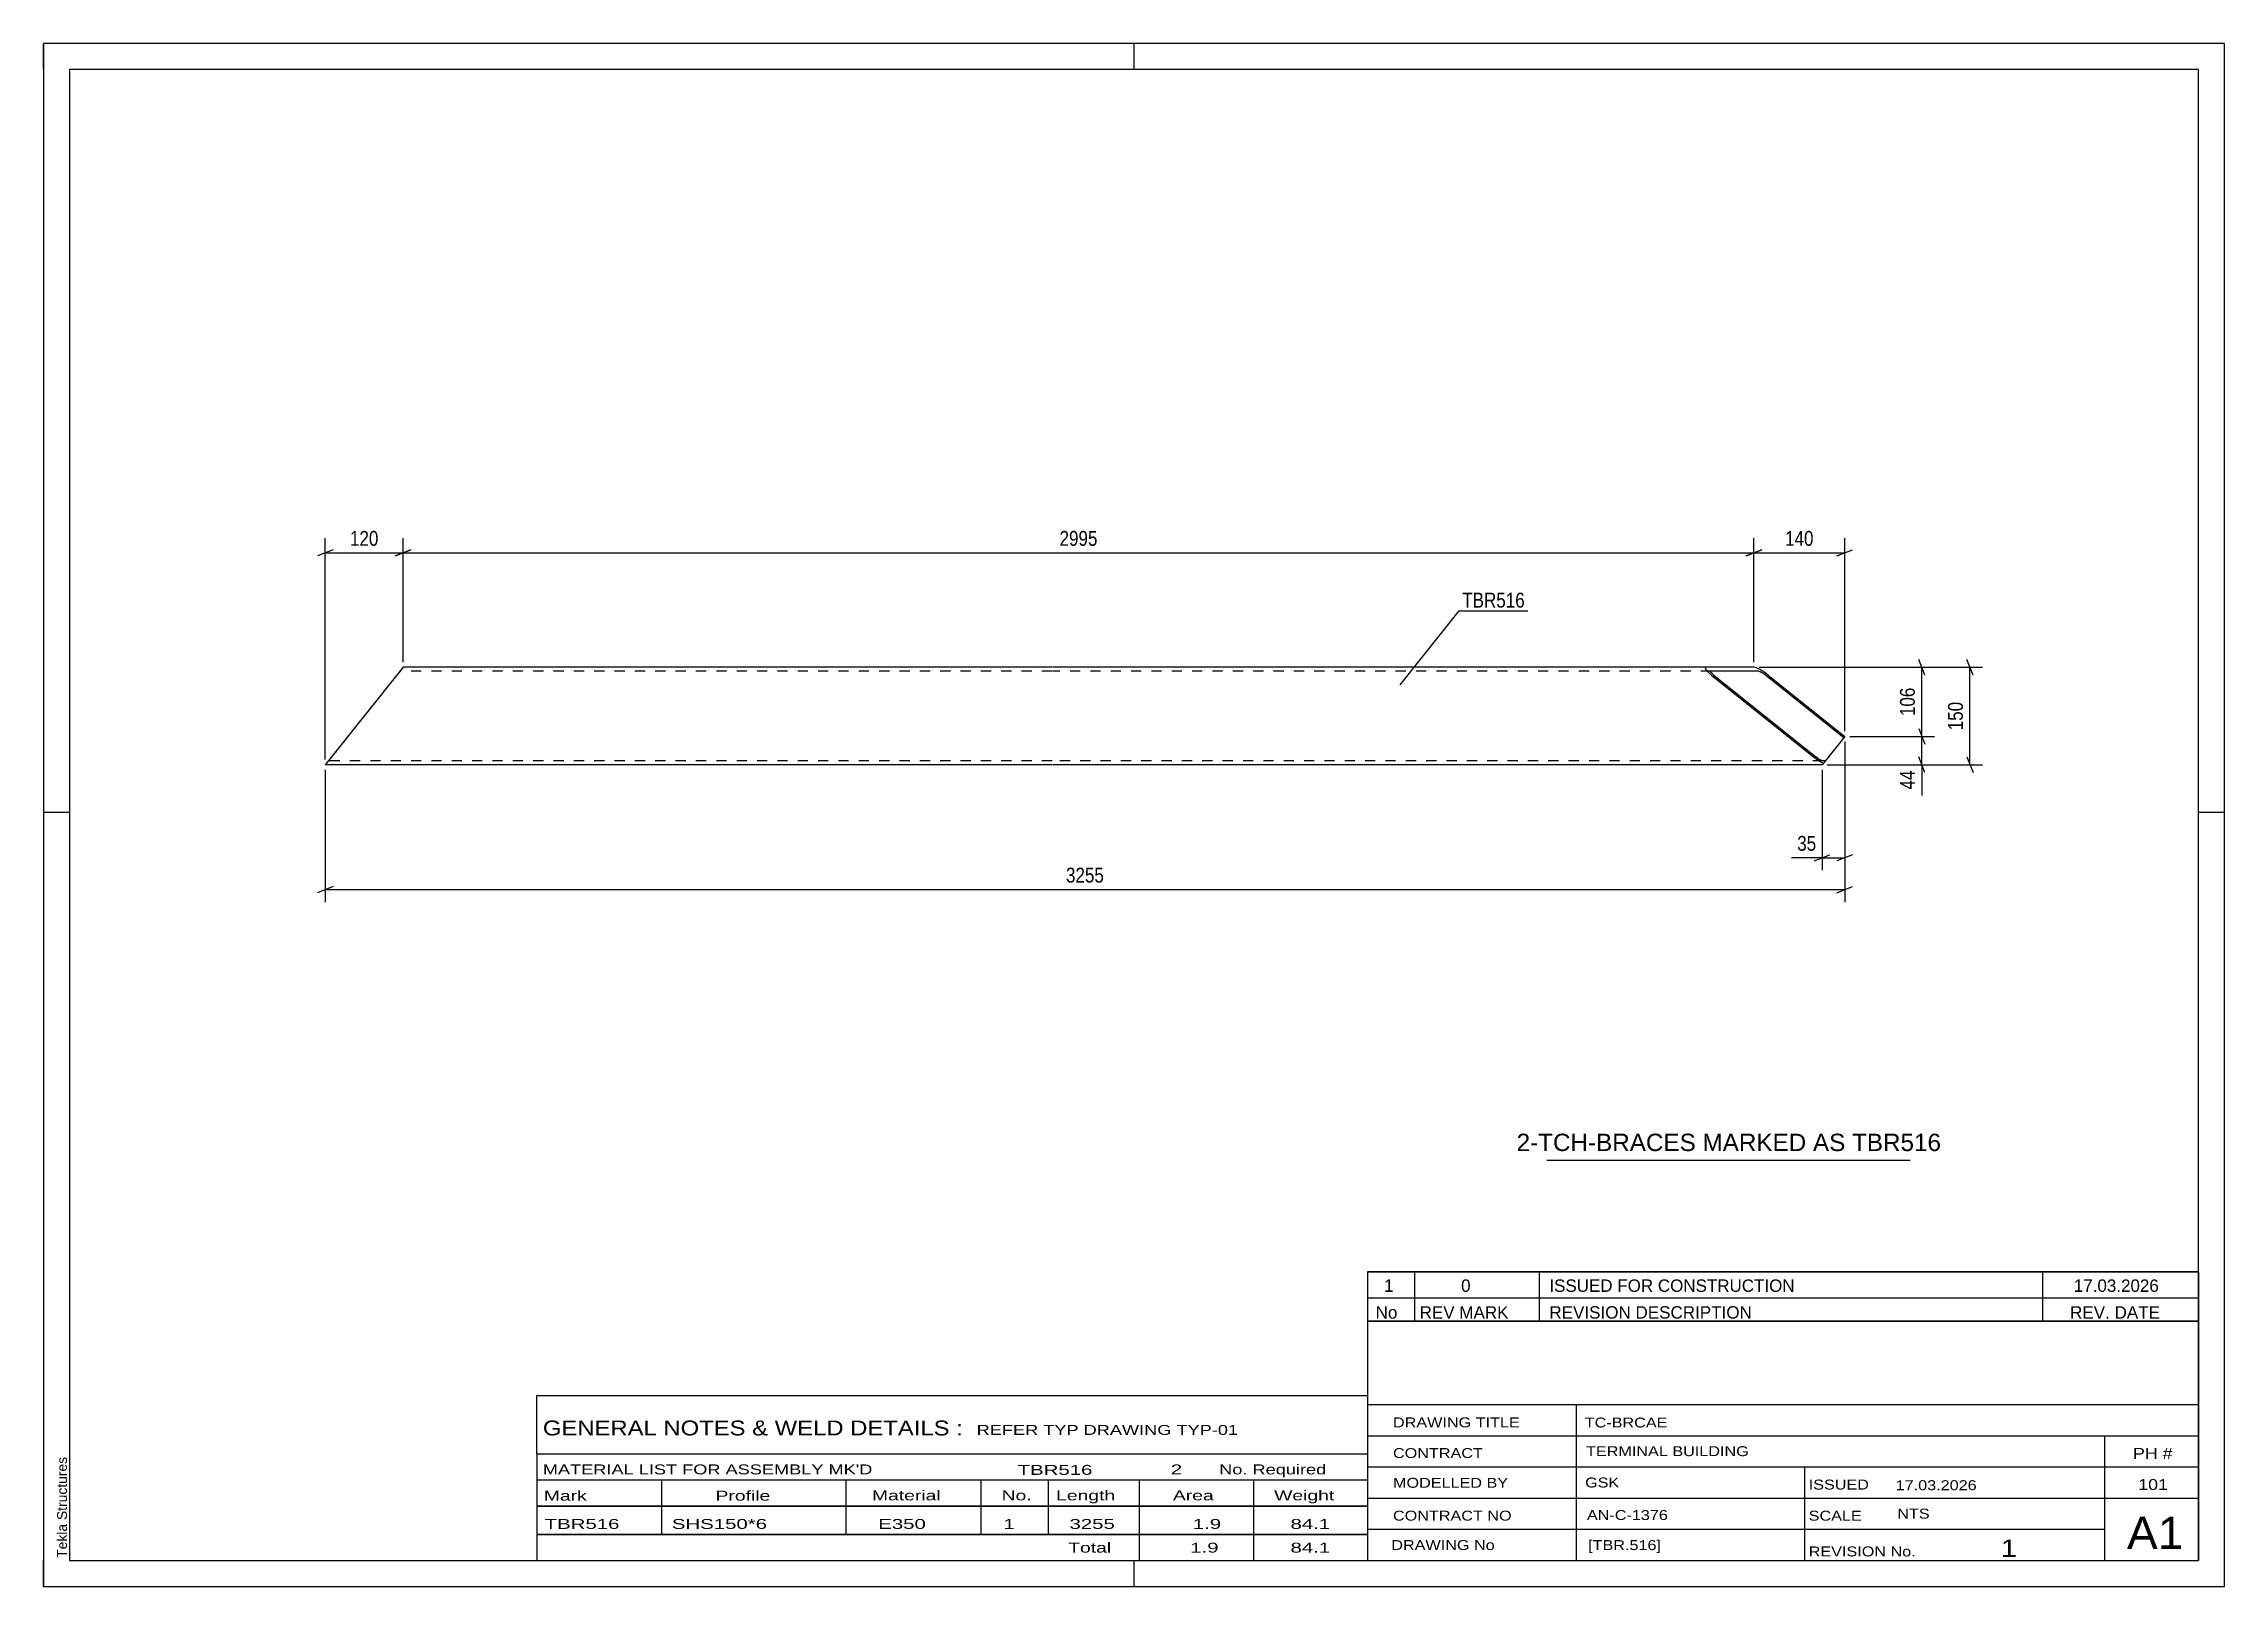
# Model space of a CAD drawing. Header units: millimetres. Extents: x 0 to 420, y 0 to 297.
import ezdxf

# ---------------------------------------------------------------- set-up
doc = ezdxf.new("R2010")
doc.units = ezdxf.units.MM
doc.linetypes.add('DXK_LINE_DOT2', pattern=[3.9198, 1.9599, -1.9599])
doc.styles.add('Arial', font='ARIAL.TTF', dxfattribs={"height": 0.2})
doc.styles.add('Arial Narrow', font='ARIALN.TTF', dxfattribs={"height": 0.2})

# ---------------------------------------------------------------- blocks, each defined once
blk = doc.blocks.new('Unknown-580637030-1162')
at = {"color": 5, "linetype": 'Continuous'}
for p, q in [((420, 297), (0, 297)), ((0, 297), (0, 0)), ((0, 292), (0, 297)), ((210, 292), (210, 297)), ((420, 0), (420, 297)), ((415, 292), (5, 292)), ((5, 292), (5, 5)), ((415, 5), (415, 292)), ((5, 149), (0, 149)), ((420, 149), (415, 149)), ((0, 0), (0, 5)), ((5, 5), (415, 5)), ((210, 0), (210, 5)), ((0, 0), (420, 0))]:
    blk.add_line(p, q, dxfattribs=at)
at = {"color": 174, "linetype": 'Continuous', "style": 'Arial'}
blk.add_text('Tekla Structures', height=1.9102, rotation=90, dxfattribs=at).set_placement((4.5, 5.5))
blk = doc.blocks.new('Part-580637030-1309 - 1303')
at = {"color": 2, "linetype": 'Continuous'}
for p, q in [((69.24, 176.93), (54.24, 158.18)), ((194.24, 176.93), (69.24, 176.93)), ((329.39, 176.93), (194.34, 176.93)), ((320.22, 176.93), (320.03, 176.82)), ((320.03, 176.82), (320.15, 176.49)), ((320.15, 176.49), (320.57, 176)), ((329.87, 176.82), (329.39, 176.93)), ((330.56, 176.49), (329.87, 176.82)), ((331.35, 176), (330.56, 176.49)), ((320.57, 176), (321.22, 175.43)), ((321.06, 176.12), (321.15, 176.18)), ((321.12, 175.96), (321.06, 176.12)), ((321.33, 175.72), (321.12, 175.96)), ((330.33, 176.18), (321.15, 176.18)), ((321.22, 175.43), (340.89, 159.68)), ((321.65, 175.43), (321.33, 175.72)), ((321.65, 175.43), (341.33, 159.68)), ((330.33, 176.18), (330.57, 176.12)), ((330.57, 176.12), (330.91, 175.96)), ((330.91, 175.96), (331.31, 175.72)), ((331.31, 175.72), (331.7, 175.43)), ((332.14, 175.43), (331.35, 176)), ((331.7, 175.43), (346.71, 163.42)), ((332.14, 175.43), (346.88, 163.63)), ((340.89, 159.68), (341.68, 159.11)), ((341.72, 159.39), (341.33, 159.68)), ((346.88, 163.63), (342.51, 158.18)), ((54.24, 158.18), (54.24, 158.18)), ((194.24, 158.18), (54.24, 158.18)), ((342.51, 158.18), (194.34, 158.18)), ((341.68, 159.11), (342.48, 158.62)), ((342.12, 159.15), (341.72, 159.39)), ((342.47, 158.99), (342.12, 159.15)), ((342.71, 158.93), (342.47, 158.99)), ((342.48, 158.62), (342.76, 158.49)), ((343.11, 158.93), (342.71, 158.93))]:
    blk.add_line(p, q, dxfattribs=at)
at = {"color": 7, "linetype": 'DXK_LINE_DOT2'}
for p, q in [((69.15, 176.82), (68.04, 175.43)), ((69.24, 176.93), (69.15, 176.82)), ((68.64, 176.18), (54.24, 158.18)), ((68.27, 175.72), (68.04, 175.43)), ((68.27, 175.72), (68.47, 175.96)), ((68.47, 175.96), (68.5, 176)), ((68.5, 176), (68.6, 176.12)), ((68.6, 176.12), (68.64, 176.18)), ((194.24, 176.18), (68.64, 176.18)), ((321.15, 176.18), (194.34, 176.18)), ((55.44, 159.68), (55.44, 159.68)), ((54.24, 158.18), (54.24, 158.18)), ((54.84, 158.93), (54.88, 158.99)), ((194.24, 158.93), (54.84, 158.93)), ((54.88, 158.99), (55.01, 159.15)), ((342.71, 158.93), (194.34, 158.93))]:
    blk.add_line(p, q, dxfattribs=at)
blk = doc.blocks.new('StraightDimension-580637030-1505 - 1303')
at = {"color": 7, "linetype": 'Continuous'}
for p, q in [((346.88, 162.63), (346.88, 131.74)), ((54.24, 157.18), (54.24, 131.74)), ((55.74, 134.74), (52.74, 133.54)), ((345.38, 133.54), (348.38, 134.74)), ((54.24, 134.14), (346.88, 134.14))]:
    blk.add_line(p, q, dxfattribs=at)
at = {"color": 0}
blk.add_wipeout([(204.81, 134.89), (204.81, 139.09), (196.3, 139.09), (196.3, 134.89)], dxfattribs=at)
at = {"color": 3, "style": 'Arial Narrow'}
blk.add_text('3255', height=2.863, dxfattribs=at).set_placement((196.9, 135.49))
blk = doc.blocks.new('StraightDimension-580637030-2530 - 1303')
at = {"color": 7, "linetype": 'Continuous'}
for p, q in [((330.39, 176.93), (364.14, 176.93)), ((362.34, 175.43), (361.14, 178.43)), ((361.74, 163.63), (361.74, 176.93)), ((361.14, 165.13), (362.34, 162.13)), ((347.88, 163.63), (364.14, 163.63))]:
    blk.add_line(p, q, dxfattribs=at)
at = {"color": 0}
blk.add_wipeout([(360.99, 173.62), (356.79, 173.62), (356.79, 166.94), (360.99, 166.94)], dxfattribs=at)
at = {"color": 3, "style": 'Arial Narrow'}
blk.add_text('106', height=2.863, rotation=90.0002, dxfattribs=at).set_placement((360.39, 167.54))
blk = doc.blocks.new('StraightDimension-580637030-1526 - 1303')
at = {"color": 7, "linetype": 'Continuous'}
for p, q in [((346.88, 162.63), (346.88, 137.86)), ((342.51, 157.18), (342.51, 137.86)), ((341.01, 139.66), (344.01, 140.86)), ((342.51, 140.26), (346.88, 140.26)), ((348.38, 140.86), (345.38, 139.66))]:
    blk.add_line(p, q, dxfattribs=at)
at = {"color": 0}
blk.add_wipeout([(341.99, 141.01), (341.99, 145.21), (337.13, 145.21), (337.13, 141.01)], dxfattribs=at)
at = {"color": 7, "linetype": 'Continuous'}
blk.add_line((342.51, 140.26), (336.61, 140.26), dxfattribs=at)
blk.add_line((342.51, 140.26), (336.61, 140.26), dxfattribs=at)
at = {"color": 3, "style": 'Arial Narrow'}
blk.add_text('35', height=2.863, dxfattribs=at).set_placement((337.73, 141.61))
blk = doc.blocks.new('StraightDimension-580637030-2531 - 1303')
at = {"color": 7, "linetype": 'Continuous'}
for p, q in [((361.14, 165.13), (362.34, 162.13)), ((347.88, 163.63), (364.14, 163.63)), ((362.34, 156.68), (361.14, 159.68)), ((361.74, 158.18), (361.74, 163.63)), ((343.51, 158.18), (364.14, 158.18))]:
    blk.add_line(p, q, dxfattribs=at)
at = {"color": 0}
blk.add_wipeout([(360.99, 157.66), (356.79, 157.66), (356.79, 152.8), (360.99, 152.8)], dxfattribs=at)
at = {"color": 7, "linetype": 'Continuous'}
blk.add_line((361.74, 158.18), (361.74, 152.27), dxfattribs=at)
blk.add_line((361.74, 158.18), (361.74, 152.27), dxfattribs=at)
at = {"color": 3, "style": 'Arial Narrow'}
blk.add_text('44', height=2.863, rotation=90.0002, dxfattribs=at).set_placement((360.39, 153.4))
blk = doc.blocks.new('StraightDimension-580637030-2653 - 1303')
at = {"color": 7, "linetype": 'Continuous'}
for p, q in [((330.39, 176.93), (373.39, 176.93)), ((371.59, 175.43), (370.39, 178.43)), ((370.99, 158.18), (370.99, 176.93)), ((370.39, 159.68), (371.59, 156.68)), ((343.51, 158.18), (373.39, 158.18))]:
    blk.add_line(p, q, dxfattribs=at)
at = {"color": 0}
blk.add_wipeout([(370.24, 170.9), (366.04, 170.9), (366.04, 164.21), (370.24, 164.21)], dxfattribs=at)
at = {"color": 3, "style": 'Arial Narrow'}
blk.add_text('150', height=2.863, rotation=90.0002, dxfattribs=at).set_placement((369.64, 164.81))
blk = doc.blocks.new('StraightDimension-580637030-2671 - 1303')
at = {"color": 7, "linetype": 'Continuous'}
for p, q in [((329.39, 177.93), (329.39, 201.82)), ((346.88, 164.63), (346.88, 201.82)), ((330.89, 199.57), (327.89, 198.37)), ((329.39, 198.97), (346.88, 198.97)), ((345.38, 198.37), (348.38, 199.57))]:
    blk.add_line(p, q, dxfattribs=at)
at = {"color": 0}
blk.add_wipeout([(341.48, 199.72), (341.48, 203.92), (334.79, 203.92), (334.79, 199.72)], dxfattribs=at)
at = {"color": 3, "style": 'Arial Narrow'}
blk.add_text('140', height=2.863, dxfattribs=at).set_placement((335.39, 200.32))
blk = doc.blocks.new('StraightDimension-580637030-2672 - 1303')
at = {"color": 7, "linetype": 'Continuous'}
for p, q in [((69.24, 177.93), (69.24, 201.82)), ((329.39, 177.93), (329.39, 201.82)), ((70.74, 199.57), (67.74, 198.37)), ((69.24, 198.97), (329.39, 198.97)), ((327.89, 198.37), (330.89, 199.57))]:
    blk.add_line(p, q, dxfattribs=at)
at = {"color": 0}
blk.add_wipeout([(203.57, 199.72), (203.57, 203.92), (195.06, 203.92), (195.06, 199.72)], dxfattribs=at)
at = {"color": 3, "style": 'Arial Narrow'}
blk.add_text('2995', height=2.863, dxfattribs=at).set_placement((195.66, 200.32))
blk = doc.blocks.new('StraightDimension-580637030-2673 - 1303')
at = {"color": 7, "linetype": 'Continuous'}
for p, q in [((54.24, 159.18), (54.24, 201.82)), ((69.24, 177.93), (69.24, 201.82)), ((55.74, 199.57), (52.74, 198.37)), ((54.24, 198.97), (69.24, 198.97)), ((67.74, 198.37), (70.74, 199.57))]:
    blk.add_line(p, q, dxfattribs=at)
at = {"color": 0}
blk.add_wipeout([(65.08, 199.72), (65.08, 203.92), (58.4, 203.92), (58.4, 199.72)], dxfattribs=at)
at = {"color": 3, "style": 'Arial Narrow'}
blk.add_text('120', height=2.863, dxfattribs=at).set_placement((59, 200.32))
blk = doc.blocks.new('Unknown-580637030-2748')
at = {"color": 7, "linetype": 'Continuous'}
for p, q in [((95, 36.75), (255, 36.75)), ((95, 25.5), (95, 36.75)), ((255, 36.75), (255, 25.5)), ((95, 25.5), (255, 25.5)), ((95, 25.5), (95, 20.5)), ((255, 25.5), (255, 20.5)), ((95, 20.5), (255, 20.5)), ((95, 20.5), (95, 15.5)), ((119, 20.5), (119, 15.5)), ((154.5, 20.5), (154.5, 15.5)), ((180.5, 20.5), (180.5, 15.5)), ((193.5, 20.5), (193.5, 15.5)), ((211, 20.5), (211, 15.5)), ((233, 20.5), (233, 15.5)), ((255, 20.5), (255, 15.5)), ((95, 15.5), (255, 15.5)), ((95, 15.45), (95, 10.05)), ((95, 15.45), (255, 15.45)), ((119, 15.5), (119, 10)), ((154.5, 15.5), (154.5, 10)), ((180.5, 15.5), (180.5, 10)), ((193.5, 15.5), (193.5, 10)), ((211, 15.5), (211, 10)), ((233, 15.5), (233, 10)), ((255, 15.45), (255, 10.05)), ((95, 10.05), (255, 10.05)), ((95, 10), (255, 10)), ((95, 10), (95, 5)), ((211, 10), (211, 5)), ((233, 10), (233, 5)), ((255, 10), (255, 5)), ((95, 5), (255, 5))]:
    blk.add_line(p, q, dxfattribs=at)
at = {"color": 7, "style": 'Arial Narrow'}
for s, height, width, p in [('GENERAL NOTES & WELD DETAILS :', 2.8633, 1.4, (96.15, 29.06)), ('REFER TYP DRAWING TYP-01', 1.9089, 1.6, (179.7, 29.16)), ("MATERIAL LIST FOR ASSEMBLY MK'D", 1.9089, 1.6, (96.15, 21.56)), ('TBR516', 1.909, 1.794707, (187.59, 21.47)), ('2', 1.91, 1.794707, (217.08, 21.56)), ('No. Required', 1.9089, 1.6, (226.41, 21.56)), ('Mark', 1.909, 1.7, (96.34, 16.5)), ('Profile', 1.909, 1.7, (129.41, 16.5)), ('Material', 1.909, 1.7, (159.54, 16.56)), ('No.', 1.909, 1.7, (184.5, 16.56)), ('Length', 1.909, 1.7, (195, 16.56)), ('Area', 1.909, 1.7, (217.5, 16.56)), ('Weight', 1.909, 1.7, (237, 16.56))]:
    blk.add_text(s, height=height, dxfattribs=dict(at, width=width)).set_placement(p)
at = {"color": 7, "linetype": 'Continuous', "style": 'Arial Narrow'}
for s, height, width, p in [('TBR516', 1.909, 1.794707, (96.5, 11.06)), ('SHS150*6', 1.909, 1.794707, (121, 11.06)), ('E350', 1.909, 1.794707, (160.74, 11.06)), ('1', 1.91, 1.794707, (184.86, 11.06)), ('3255', 1.909, 1.794707, (197.58, 11.06)), ('1.9', 1.909, 1.794707, (221.32, 11.06)), ('84.1', 1.909, 1.794707, (240.14, 11.06)), ('Total', 1.909, 1.7, (197.33, 6.5)), ('1.9', 1.909, 1.794707, (220.83, 6.5)), ('84.1', 1.909, 1.794707, (240.14, 6.5))]:
    blk.add_text(s, height=height, dxfattribs=dict(at, width=width)).set_placement(p)
blk = doc.blocks.new('Unknown-580637030-2746')
at = {"color": 7, "linetype": 'Continuous'}
for p, q in [((255, 51.05), (255, 5)), ((255, 51.05), (415, 51.05)), ((415, 51), (415, 5)), ((255, 35), (415, 35)), ((295.14, 35), (295.14, 5)), ((255, 29), (415, 29)), ((397, 5.05), (397, 29.05)), ((255, 23), (415, 23)), ((339.14, 23), (339.14, 5)), ((255, 17), (415, 17)), ((255, 11), (397, 11)), ((255, 5), (415, 5))]:
    blk.add_line(p, q, dxfattribs=at)
at = {"color": 7, "style": 'Arial Narrow'}
for s, height, width, p in [('DRAWING TITLE', 1.9089, 1.425378, (259.88, 30.61)), ('TC-BRCAE', 1.909, 1.425378, (296.81, 30.59)), ('CONTRACT', 1.909, 1.425378, (259.88, 24.71)), ('TERMINAL BUILDING', 1.9089, 1.425378, (297.06, 25.07)), ('MODELLED BY', 1.9089, 1.425378, (259.88, 18.98)), ('GSK', 1.909, 1.425378, (296.88, 19.04)), ('ISSUED', 1.909, 1.425378, (339.94, 18.64)), ('17.03.2026', 1.909, 1.425378, (356.69, 18.52)), ('CONTRACT NO', 1.9089, 1.425378, (259.88, 12.66)), ('AN-C-1376', 1.909, 1.425378, (297.23, 12.78)), ('SCALE', 1.909, 1.425378, (339.94, 12.65)), ('A1', 6.204, 1.25, (401.24, 7.2)), ('DRAWING No', 1.909, 1.425378, (259.56, 7)), ('[TBR.516]', 1.909, 1.425378, (297.46, 6.99)), ('1', 3.34, 1.5, (376.91, 5.68)), ('REVISION No.', 1.9089, 1.425378, (339.94, 5.77))]:
    blk.add_text(s, height=height, dxfattribs=dict(at, width=width)).set_placement(p)
at = {"color": 7, "linetype": 'Continuous', "style": 'Arial Narrow'}
for s, height, width, p in [('PH #', 2.1, 1.42538, (402.4, 24.55)), ('101', 2.1, 1.42538, (403.41, 18.55)), ('NTS', 1.909, 1.425378, (357, 13.05))]:
    blk.add_text(s, height=height, dxfattribs=dict(at, width=width)).set_placement(p)
blk = doc.blocks.new('Unknown-580637030-2747')
at = {"color": 7, "linetype": 'Continuous'}
for p, q in [((255, 60.55), (415, 60.55)), ((415, 60.55), (255, 60.55)), ((255, 60.55), (255, 55.55)), ((264, 60.55), (264, 55.55)), ((288, 60.55), (288, 55.55)), ((385, 60.55), (385, 55.55)), ((415, 60.55), (415, 55.55)), ((255, 55.55), (415, 55.55)), ((255, 55.55), (255, 51.05)), ((255, 55.55), (415, 55.55)), ((264, 55.55), (264, 51.05)), ((288, 55.55), (288, 51.05)), ((385, 55.55), (385, 51.05)), ((415, 55.55), (415, 51.05)), ((415, 51.05), (255, 51.05))]:
    blk.add_line(p, q, dxfattribs=at)
at = {"color": 7, "linetype": 'Continuous', "style": 'Arial Narrow'}
for s, height, width, p in [('1', 2.39, 1.196471, (258.16, 56.7)), ('0', 2.39, 1.196471, (273, 56.7)), ('ISSUED FOR CONSTRUCTION', 2.3861, 1.196471, (290, 56.7)), ('17.03.2026', 2.386, 1.196471, (391, 56.7)), ('No', 2.386, 1.2, (256.54, 51.55)), ('REV MARK', 2.386, 1.2, (265, 51.55)), ('REVISION DESCRIPTION', 2.3861, 1.2, (290, 51.55)), ('REV. DATE', 2.386, 1.2, (390.28, 51.55))]:
    blk.add_text(s, height=height, dxfattribs=dict(at, width=width)).set_placement(p)
blk = doc.blocks.new('Unknown-580637030-2749')
at = {"color": 7, "linetype": 'Continuous'}
blk.add_line((289.5, 82.05), (359.5, 82.05), dxfattribs=at)
at = {"color": 7, "style": 'Arial'}
blk.add_text('2-TCH-BRACES MARKED AS TBR516', height=3.3428, dxfattribs=at).set_placement((283.69, 83.8))
blk = doc.blocks.new('Mark-580637030-1305 - 1303')
at = {"color": 0}
blk.add_wipeout([(285.28, 188.43), (285.28, 191.43), (273.22, 191.43), (273.22, 188.43)], dxfattribs=at)
blk.add_wipeout([(285.28, 188.43), (285.28, 191.43), (273.22, 191.43), (273.22, 188.43)], dxfattribs=at)
at = {"color": 30, "linetype": 'Continuous'}
for p, q in [((261.25, 173.54), (272.62, 187.83)), ((272.62, 187.83), (285.88, 187.83))]:
    blk.add_line(p, q, dxfattribs=at)
at = {"color": 3, "style": 'Arial Narrow'}
blk.add_text('TBR516', height=2.863, dxfattribs=at).set_placement((273.22, 188.43))

msp = doc.modelspace()

# ---------------------------------------------------------------- block references
for name in ['Unknown-580637030-1162', 'Part-580637030-1309 - 1303', 'Unknown-580637030-2749', 'Unknown-580637030-2747', 'Unknown-580637030-2746', 'Unknown-580637030-2748']:
    msp.add_blockref(name, (0, 0))

# ---------------------------------------------------------------- next in the draw order: block references
msp.add_blockref('StraightDimension-580637030-1505 - 1303', (0, 0))

# ---------------------------------------------------------------- next in the draw order: block references
msp.add_blockref('StraightDimension-580637030-2530 - 1303', (0, 0))

# ---------------------------------------------------------------- next in the draw order: block references
msp.add_blockref('StraightDimension-580637030-1526 - 1303', (0, 0))

# ---------------------------------------------------------------- next in the draw order: block references
msp.add_blockref('StraightDimension-580637030-2531 - 1303', (0, 0))

# ---------------------------------------------------------------- next in the draw order: block references
msp.add_blockref('StraightDimension-580637030-2653 - 1303', (0, 0))

# ---------------------------------------------------------------- next in the draw order: block references
msp.add_blockref('StraightDimension-580637030-2671 - 1303', (0, 0))

# ---------------------------------------------------------------- next in the draw order: block references
msp.add_blockref('StraightDimension-580637030-2672 - 1303', (0, 0))

# ---------------------------------------------------------------- next in the draw order: block references
for name in ['StraightDimension-580637030-2673 - 1303', 'Mark-580637030-1305 - 1303']:
    msp.add_blockref(name, (0, 0))

doc.saveas('drawing.dxf')
